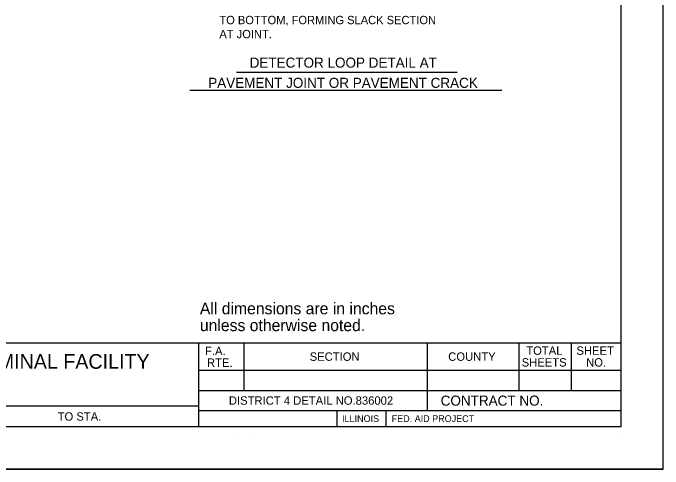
# Model space of a CAD drawing. Extents: x 0 to 2.83, y 0 to 1.83.
# Drawn here: x 2.189 to 2.833, y 0 to 0.452 of the extents above; entities that cross this region are included whole.
import ezdxf

# ---------------------------------------------------------------- set-up
doc = ezdxf.new("R2010")
doc.units = 0
for name, color, linetype in [('RD_Pr_Roadway_Notes', 7, 'Continuous'), ('SH_General_Details', 7, 'Continuous'), ('SH_Printer_Plotting_Border', 7, 'Continuous')]:
    doc.layers.add(name, color=color, linetype=linetype)

msp = doc.modelspace()

# ---------------------------------------------------------------- linework, layer by layer
at = {"layer": 'RD_Pr_Roadway_Notes'}
for p, q in [((2.41052, 0.39332), (2.62943, 0.39332)), ((2.36411, 0.37553), (2.67343, 0.37553))]:
    msp.add_line(p, q, dxfattribs=at)
at = {"layer": 'SH_General_Details'}
for p, q in [((2.83333, 0), (2.83333, 1.83333)), ((0.16666, 0.125), (2.79166, 0.125)), ((2.37285, 0.125), (2.37285, 0.04167)), ((2.41786, 0.125), (2.41786, 0.0779)), ((2.59953, 0.125), (2.59953, 0.0579)), ((2.69053, 0.125), (2.69053, 0.0779)), ((2.74227, 0.125), (2.74227, 0.0779)), ((2.37285, 0.0979), (2.79166, 0.0979)), ((2.37285, 0.0779), (2.79166, 0.0779)), ((1.73118, 0.0625), (2.37285, 0.0625)), ((2.37285, 0.0579), (2.79166, 0.0579)), ((2.51012, 0.0579), (2.51012, 0.04167)), ((2.55845, 0.0579), (2.55845, 0.04167)), ((2.40953, 0.03333), (2.40953, 0.03333)), ((2.42619, 0.03333), (2.42619, 0.03333)), ((2.79166, 0.03333), (2.79166, 0.03333)), ((2.83333, 0), (-0.00001, 0))]:
    msp.add_line(p, q, dxfattribs=at)
msp.add_lwpolyline([(0.16666, 1.79167), (2.79166, 1.79167), (2.79166, 0.04167), (0.16666, 0.04167)], close=True, dxfattribs=at)
at = {"layer": 'SH_Printer_Plotting_Border'}
msp.add_lwpolyline([(-0.00001, 0), (2.83333, 0), (2.83333, 1.83333), (-0.00001, 1.83333)], close=True, dxfattribs=at)

# ---------------------------------------------------------------- texts
at = {"layer": 'RD_Pr_Roadway_Notes'}
for s, height, p in [('TO BOTTOM, FORMING SLACK SECTION', 0.0082358, (2.39355, 0.44105)), ('AT JOINT.', 0.008236, (2.39355, 0.42713)), ('DETECTOR LOOP DETAIL AT', 0.009992, (2.42354, 0.39792)), ('PAVEMENT JOINT OR PAVEMENT CRACK', 0.009992, (2.38246, 0.3779)), ('All dimensions are in inches', 0.0116666, (2.37418, 0.15336)), ('unless otherwise noted.', 0.0116666, (2.37418, 0.13669))]:
    msp.add_text(s, height=height, dxfattribs=at).set_placement(p)
at = {"layer": 'SH_General_Details'}
for s, height, p in [('F.A.  ', 0.008333, (2.37928, 0.11291)), ('TOTAL', 0.008332, (2.69777, 0.11321)), ('SHEET', 0.008332, (2.7475, 0.11321)), ('DETAIL FOR TRAFFIC COUNTERS USING TERMINAL FACILITY', 0.0145833, (1.74473, 0.09938)), ('RTE.', 0.008333, (2.38121, 0.10125)), ('SECTION', 0.008332, (2.48303, 0.10728)), ('COUNTY', 0.008332, (2.62037, 0.10728)), ('SHEETS', 0.008332, (2.69319, 0.10155)), ('NO.', 0.008332, (2.7571, 0.10155)), ('DISTRICT 4 DETAIL NO.836002', 0.0083333, (2.40293, 0.06373)), ('CONTRACT NO.      ', 0.01, (2.61294, 0.06279)), ('TO STA.', 0.008333, (2.23318, 0.04792)), ('ILLINOIS', 0.006667, (2.51518, 0.04662)), ('FED. AID PROJECT', 0.0066667, (2.56438, 0.04662))]:
    msp.add_text(s, height=height, dxfattribs=at).set_placement(p)

doc.saveas('drawing.dxf')
